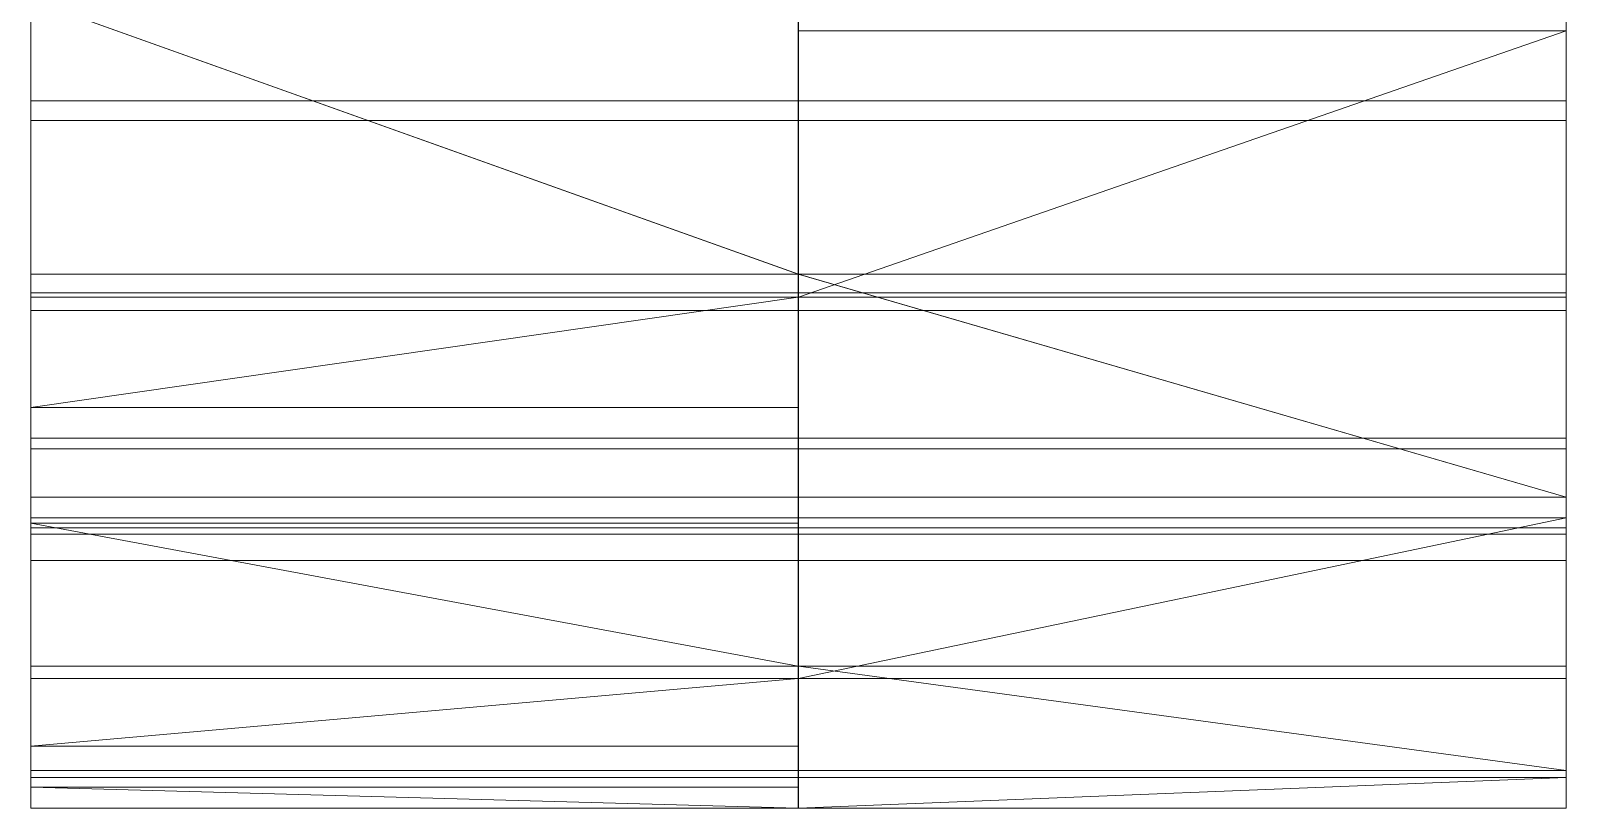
# Model space of a CAD drawing. Header units: millimetres. Extents: x -7.6 to 23.6, y 0 to 40.
# Drawn here: x -7.55 to -1.35, y 0.8 to 3.94 of the extents above; entities that cross this region are included whole.
import ezdxf

# ---------------------------------------------------------------- set-up
doc = ezdxf.new("R2010")
doc.units = ezdxf.units.MM
doc.layers.add('1', color=7, linetype='CONTINUOUS', true_color=0xffffff)

msp = doc.modelspace()

# ---------------------------------------------------------------- linework, layer by layer
at = {"layer": '1', "color": 18, "linetype": 'CONTINUOUS', "lineweight": 13}
for p, q in [((-7.55, 2.9551, -4.0371), (-7.55, 3.6558, -3.3236)), ((-4.451, 3.6558, -3.3236), (-7.55, 3.6558, -3.3236)), ((-4.451, 3.6558, -3.3236), (-4.451, 2.9551, -4.0371)), ((-4.45, 3.6558, -3.3236), (-1.35, 3.6558, -3.3236)), ((-4.45, 2.9551, -4.0371), (-4.45, 3.6558, -3.3236)), ((-1.35, 3.6558, -3.3236), (-1.35, 2.9551, -4.0371)), ((-4.451, 3.5764, 5.4442), (-7.55, 3.5764, 5.4442)), ((-7.55, 2.8629, 6.1449), (-7.55, 3.5764, 5.4442)), ((-4.451, 3.5764, 5.4442), (-4.451, 2.8629, 6.1449)), ((-4.45, 3.5764, 5.4442), (-1.35, 3.5764, 5.4442)), ((-4.45, 2.8629, 6.1449), (-4.45, 3.5764, 5.4442)), ((-1.35, 3.5764, 5.4442), (-1.35, 2.8629, 6.1449)), ((-4.451, 2.9551, -4.0371), (-7.55, 2.9551, -4.0371)), ((-4.45, 2.9551, -4.0371), (-1.35, 2.9551, -4.0371)), ((-4.451, 2.8808, -2.3976), (-7.55, 2.8808, -2.3976)), ((-7.55, 2.8808, -2.3976), (-7.55, 2.0551, -2.9618)), ((-4.451, 2.8629, 6.1449), (-7.55, 2.8629, 6.1449)), ((-4.451, 2.0551, -2.9618), (-4.451, 2.8808, -2.3976)), ((-4.45, 2.8808, -2.3976), (-1.35, 2.8808, -2.3976)), ((-4.45, 2.8808, -2.3976), (-4.45, 2.0551, -2.9618)), ((-4.45, 2.8629, 6.1449), (-1.35, 2.8629, 6.1449)), ((-1.35, 2.0551, -2.9618), (-1.35, 2.8808, -2.3976)), ((-4.451, 2.8096, 4.4911), (-7.55, 2.8096, 4.4911)), ((-7.55, 2.8096, 4.4911), (-7.55, 1.9724, 5.038)), ((-4.451, 1.9724, 5.038), (-4.451, 2.8096, 4.4911)), ((-4.45, 2.8096, 4.4911), (-1.35, 2.8096, 4.4911)), ((-4.45, 2.8096, 4.4911), (-4.45, 1.9724, 5.038)), ((-1.35, 1.9724, 5.038), (-1.35, 2.8096, 4.4911)), ((-7.55, 1.3733, -1.7154), (-7.55, 2.2937, -1.3244)), ((-4.451, 2.2937, -1.3244), (-7.55, 2.2937, -1.3244)), ((-4.451, 2.2507, 3.4207), (-7.55, 2.2507, 3.4207)), ((-7.55, 1.3234, 3.795), (-7.55, 2.2507, 3.4207)), ((-4.451, 2.2937, -1.3244), (-4.451, 1.3733, -1.7154)), ((-4.451, 2.2507, 3.4207), (-4.451, 1.3234, 3.795)), ((-4.45, 1.3733, -1.7154), (-4.45, 2.2937, -1.3244)), ((-4.45, 2.2937, -1.3244), (-1.35, 2.2937, -1.3244)), ((-4.45, 1.3234, 3.795), (-4.45, 2.2507, 3.4207)), ((-4.45, 2.2507, 3.4207), (-1.35, 2.2507, 3.4207)), ((-1.35, 2.2937, -1.3244), (-1.35, 1.3733, -1.7154)), ((-1.35, 2.2507, 3.4207), (-1.35, 1.3234, 3.795)), ((-4.451, 2.0551, -2.9618), (-7.55, 2.0551, -2.9618)), ((-4.45, 2.0551, -2.9618), (-1.35, 2.0551, -2.9618)), ((-4.451, 1.9724, 5.038), (-7.55, 1.9724, 5.038)), ((-4.451, 1.932, -0.1724), (-7.55, 1.932, -0.1724)), ((-7.55, 1.932, -0.1724), (-7.55, 0.9532, -0.3776)), ((-4.451, 0.9532, -0.3776), (-4.451, 1.932, -0.1724)), ((-4.45, 1.9724, 5.038), (-1.35, 1.9724, 5.038)), ((-4.45, 1.932, -0.1724), (-1.35, 1.932, -0.1724)), ((-4.45, 1.932, -0.1724), (-4.45, 0.9532, -0.3776)), ((-1.35, 0.9532, -0.3776), (-1.35, 1.932, -0.1724)), ((-4.451, 1.907, 2.2466), (-7.55, 1.907, 2.2466)), ((-7.55, 1.907, 2.2466), (-7.55, 0.9242, 2.4316)), ((-4.451, 0.9242, 2.4316), (-4.451, 1.907, 2.2466)), ((-4.45, 1.907, 2.2466), (-1.35, 1.907, 2.2466)), ((-4.45, 1.907, 2.2466), (-4.45, 0.9242, 2.4316)), ((-1.35, 0.9242, 2.4316), (-1.35, 1.907, 2.2466)), ((-7.55, 0.8003, 1.0348), (-7.55, 1.8003, 1.0439)), ((-4.451, 1.8003, 1.0439), (-7.55, 1.8003, 1.0439)), ((-4.451, 1.8003, 1.0439), (-4.451, 0.8003, 1.0348)), ((-4.45, 0.8003, 1.0348), (-4.45, 1.8003, 1.0439)), ((-4.45, 1.8003, 1.0439), (-1.35, 1.8003, 1.0439)), ((-1.35, 1.8003, 1.0439), (-1.35, 0.8003, 1.0348)), ((-4.451, 1.3733, -1.7154), (-7.55, 1.3733, -1.7154)), ((-4.45, 1.3733, -1.7154), (-1.35, 1.3733, -1.7154)), ((-4.451, 1.3234, 3.795), (-7.55, 1.3234, 3.795)), ((-4.45, 1.3234, 3.795), (-1.35, 1.3234, 3.795)), ((-4.451, 0.9532, -0.3776), (-7.55, 0.9532, -0.3776)), ((-4.45, 0.9532, -0.3776), (-1.35, 0.9532, -0.3776)), ((-4.451, 0.9242, 2.4316), (-7.55, 0.9242, 2.4316)), ((-4.45, 0.9242, 2.4316), (-1.35, 0.9242, 2.4316)), ((-4.451, 0.8003, 1.0348), (-7.55, 0.8003, 1.0348)), ((-4.45, 0.8003, 1.0348), (-1.35, 0.8003, 1.0348))]:
    msp.add_line(p, q, dxfattribs=at)
at = {"layer": '1', "color": 18, "linetype": 'CONTINUOUS', "lineweight": 13, "extrusion": (-1, 0, 0)}
for centre, start, end in [((-8, 1.1, 7.55), 55.65762, 66.98119), ((-8, 1.1, 4.45), 55.65762, 66.98119), ((-8, 1.1, 7.55), 303.15762, 314.48119), ((-8, 1.1, 4.45), 303.15762, 314.48119), ((-8, 1.1, 4.451), 44.48119, 55.65762), ((-8, 1.1, 1.35), 44.48119, 55.65762), ((-8, 1.1, 4.451), 314.48119, 325.65762), ((-8, 1.1, 1.35), 314.48119, 325.65762), ((-8, 1.1, 7.55), 33.15762, 44.48119), ((-8, 1.1, 4.45), 33.15762, 44.48119), ((-8, 1.1, 7.55), 325.65762, 336.98119), ((-8, 1.1, 4.45), 325.65762, 336.98119), ((-8, 1.1, 4.451), 21.98119, 33.15762), ((-8, 1.1, 1.35), 21.98119, 33.15762), ((-8, 1.1, 4.451), 336.98119, 348.15762), ((-8, 1.1, 1.35), 336.98119, 348.15762), ((-8, 1.1, 7.55), 10.65762, 21.98119), ((-8, 1.1, 4.45), 10.65762, 21.98119), ((-8, 1.1, 7.55), 348.15762, 359.48119), ((-8, 1.1, 4.45), 348.15762, 359.48119), ((-8, 1.1, 4.451), 359.48119, 10.65762), ((-8, 1.1, 1.35), 359.48119, 10.65762)]:
    msp.add_arc(centre, 7.2, start, end, dxfattribs=at)
at = {"layer": '1', "color": 18, "linetype": 'CONTINUOUS', "lineweight": 13, "extrusion": (1, 0, 0)}
for centre, start, end in [((8, 1.1, -4.45), 225.51881, 236.84238), ((8, 1.1, -1.35), 225.51881, 236.84238), ((8, 1.1, -7.55), 124.34238, 135.51881), ((8, 1.1, -4.451), 124.34238, 135.51881), ((8, 1.1, -7.55), 214.34238, 225.51881), ((8, 1.1, -4.451), 214.34238, 225.51881), ((8, 1.1, -4.45), 135.51881, 146.84238), ((8, 1.1, -1.35), 135.51881, 146.84238), ((8, 1.1, -4.45), 203.01881, 214.34238), ((8, 1.1, -1.35), 203.01881, 214.34238), ((8, 1.1, -7.55), 146.84238, 158.01881), ((8, 1.1, -4.451), 146.84238, 158.01881), ((8, 1.1, -7.55), 191.84238, 203.01881), ((8, 1.1, -4.451), 191.84238, 203.01881), ((8, 1.1, -4.45), 158.01881, 169.34238), ((8, 1.1, -1.35), 158.01881, 169.34238), ((8, 1.1, -4.45), 180.51881, 191.84238), ((8, 1.1, -1.35), 180.51881, 191.84238), ((8, 1.1, -7.55), 169.34238, 180.51881), ((8, 1.1, -4.451), 169.34238, 180.51881)]:
    msp.add_arc(centre, 6.2, start, end, dxfattribs=at)
at = {"layer": '1', "color": 18, "linetype": 'CONTINUOUS', "lineweight": 13}
for points in [[(-1.35, 11.3911, 6.2904), (-1.35, 3.5764, 5.4442), (-1.35, 6.9754, 4.9665), (-1.35, 8.6366, 5.049)], [(-1.35, 3.5764, 5.4442), (-1.35, 11.3911, 6.2904), (-1.35, 5.5756, 6.8063), (-1.35, 4.5024, 6.2192)], [(-7.55, 5.4913, 4.2155), (-7.55, 1.907, 2.2466), (-7.55, 10.695, 7.7766)], [(-7.55, 9.1466, 7.193), (-7.55, 10.695, 7.7766), (-7.55, 2.8096, 4.4911)], [(-7.55, 2.2507, 3.4207), (-7.55, 2.8096, 4.4911), (-7.55, 10.695, 7.7766), (-7.55, 1.907, 2.2466)], [(-7.55, 2.8096, 4.4911), (-7.55, 3.5764, 5.4442), (-7.55, 4.5024, 6.2192), (-7.55, 9.1466, 7.193)], [(-7.55, 5.1638, -1.7206), (-7.55, 8.0561, -5.0997), (-7.55, 6.8534, -4.993), (-7.55, 1.8003, 1.0439)], [(-1.35, 3.5764, 5.4442), (-1.35, 5.4913, 4.2155), (-1.35, 6.9754, 4.9665)], [(-7.55, 5.6793, -4.6493), (-7.55, 4.6089, -4.0904), (-7.55, 1.8003, 1.0439), (-7.55, 6.8534, -4.993)], [(-7.55, 1.907, 2.2466), (-7.55, 5.4913, 4.2155), (-7.55, 4.441, 2.9258)], [(-1.35, 4.441, 2.9258), (-1.35, 5.4913, 4.2155), (-1.35, 3.5764, 5.4442), (-1.35, 2.8096, 4.4911)], [(-7.55, 1.8003, 1.0439), (-7.55, 4.2617, -0.3232), (-7.55, 5.1638, -1.7206)], [(-7.55, 4.6089, -4.0904), (-7.55, 4.062, -4.9276), (-7.55, 2.9551, -4.0371), (-7.55, 3.6558, -3.3236)], [(-7.55, 3.6558, -3.3236), (-7.55, 2.8808, -2.3976), (-7.55, 1.8003, 1.0439), (-7.55, 4.6089, -4.0904)], [(-4.45, 4.062, -4.9276), (-4.45, 4.6089, -4.0904), (-4.45, 3.6558, -3.3236), (-4.45, 2.9551, -4.0371)], [(-1.35, 3.6558, -3.3236), (-4.45, 3.6558, -3.3236), (-4.45, 4.6089, -4.0904), (-1.35, 4.6089, -4.0904)], [(-1.35, 3.6558, -3.3236), (-1.35, 4.6089, -4.0904), (-1.35, 4.2617, -0.3232)], [(-4.451, 4.5024, 6.2192), (-7.55, 4.5024, 6.2192), (-7.55, 3.5764, 5.4442), (-4.451, 3.5764, 5.4442)], [(-4.451, 3.9382, 7.0449), (-4.451, 4.5024, 6.2192), (-4.451, 3.5764, 5.4442), (-4.451, 2.8629, 6.1449)], [(-1.35, 4.5024, 6.2192), (-1.35, 3.9382, 7.0449), (-1.35, 2.8629, 6.1449), (-1.35, 3.5764, 5.4442)], [(-7.55, 4.441, 2.9258), (-7.55, 4.0061, 1.3203), (-7.55, 1.8003, 1.0439), (-7.55, 1.907, 2.2466)], [(-1.35, 2.8096, 4.4911), (-1.35, 4.0061, 1.3203), (-1.35, 4.441, 2.9258)], [(-7.55, 4.0061, 1.3203), (-7.55, 4.2617, -0.3232), (-7.55, 1.8003, 1.0439)], [(-1.35, 4.2617, -0.3232), (-1.35, 4.0061, 1.3203), (-1.35, 2.8096, 4.4911), (-1.35, 3.6558, -3.3236)], [(-7.55, 4.062, -4.9276), (-4.45, 2.9551, -4.0371), (-4.451, 2.9551, -4.0371)], [(-4.451, 2.9551, -4.0371), (-7.55, 2.9551, -4.0371), (-7.55, 4.062, -4.9276)], [(-7.55, 4.062, -4.9276), (-4.451, 4.062, -4.9276), (-4.45, 4.062, -4.9276), (-4.45, 2.9551, -4.0371)], [(-4.451, 3.9382, 7.0449), (-4.451, 2.8629, 6.1449), (-4.45, 3.9382, 7.0449)], [(-1.35, 3.9382, 7.0449), (-4.45, 3.9382, 7.0449), (-4.451, 2.8629, 6.1449), (-4.45, 2.8629, 6.1449)], [(-4.45, 2.8629, 6.1449), (-1.35, 2.8629, 6.1449), (-1.35, 3.9382, 7.0449)], [(-4.451, 3.6558, -3.3236), (-7.55, 3.6558, -3.3236), (-7.55, 2.9551, -4.0371), (-4.451, 2.9551, -4.0371)], [(-4.451, 2.8808, -2.3976), (-7.55, 2.8808, -2.3976), (-7.55, 3.6558, -3.3236), (-4.451, 3.6558, -3.3236)], [(-4.451, 2.0551, -2.9618), (-4.451, 2.8808, -2.3976), (-4.451, 3.6558, -3.3236), (-4.451, 2.9551, -4.0371)], [(-4.45, 2.9551, -4.0371), (-4.45, 3.6558, -3.3236), (-1.35, 3.6558, -3.3236), (-1.35, 2.9551, -4.0371)], [(-1.35, 3.6558, -3.3236), (-1.35, 2.8096, 4.4911), (-1.35, 2.2937, -1.3244), (-1.35, 2.8808, -2.3976)], [(-1.35, 2.8808, -2.3976), (-1.35, 2.0551, -2.9618), (-1.35, 2.9551, -4.0371), (-1.35, 3.6558, -3.3236)], [(-7.55, 2.8096, 4.4911), (-7.55, 1.9724, 5.038), (-7.55, 2.8629, 6.1449), (-7.55, 3.5764, 5.4442)], [(-4.451, 3.5764, 5.4442), (-7.55, 3.5764, 5.4442), (-7.55, 2.8629, 6.1449), (-4.451, 2.8629, 6.1449)], [(-4.45, 1.9724, 5.038), (-4.45, 2.8096, 4.4911), (-4.45, 3.5764, 5.4442), (-4.45, 2.8629, 6.1449)], [(-4.45, 2.8629, 6.1449), (-4.45, 3.5764, 5.4442), (-1.35, 3.5764, 5.4442), (-1.35, 2.8629, 6.1449)], [(-1.35, 2.8096, 4.4911), (-1.35, 3.5764, 5.4442), (-4.45, 3.5764, 5.4442), (-4.45, 2.8096, 4.4911)], [(-4.451, 2.0551, -2.9618), (-4.451, 2.9551, -4.0371), (-4.45, 2.0551, -2.9618)], [(-1.35, 2.0551, -2.9618), (-4.451, 2.9551, -4.0371), (-4.45, 2.9551, -4.0371)], [(-1.35, 2.0551, -2.9618), (-4.45, 2.0551, -2.9618), (-4.451, 2.9551, -4.0371)], [(-4.45, 2.9551, -4.0371), (-1.35, 2.9551, -4.0371), (-1.35, 2.0551, -2.9618)], [(-7.55, 2.8808, -2.3976), (-7.55, 2.0551, -2.9618), (-7.55, 1.3733, -1.7154), (-7.55, 2.2937, -1.3244)], [(-7.55, 2.2937, -1.3244), (-7.55, 1.932, -0.1724), (-7.55, 1.8003, 1.0439), (-7.55, 2.8808, -2.3976)], [(-4.451, 2.0551, -2.9618), (-7.55, 2.0551, -2.9618), (-7.55, 2.8808, -2.3976), (-4.451, 2.8808, -2.3976)], [(-7.55, 2.417, 5.6465), (-4.45, 2.417, 5.6465), (-4.45, 2.8629, 6.1449), (-4.451, 2.8629, 6.1449)], [(-4.451, 2.8629, 6.1449), (-7.55, 2.8629, 6.1449), (-7.55, 2.417, 5.6465)], [(-4.45, 2.0551, -2.9618), (-4.45, 2.8808, -2.3976), (-4.45, 2.2937, -1.3244), (-4.45, 1.3733, -1.7154)], [(-4.45, 2.8808, -2.3976), (-4.45, 2.0551, -2.9618), (-1.35, 2.0551, -2.9618), (-1.35, 2.8808, -2.3976)], [(-1.35, 2.2937, -1.3244), (-4.45, 2.2937, -1.3244), (-4.45, 2.8808, -2.3976), (-1.35, 2.8808, -2.3976)], [(-4.451, 1.9724, 5.038), (-7.55, 1.9724, 5.038), (-7.55, 2.8096, 4.4911), (-4.451, 2.8096, 4.4911)], [(-4.451, 2.8096, 4.4911), (-7.55, 2.8096, 4.4911), (-7.55, 2.2507, 3.4207), (-4.451, 2.2507, 3.4207)], [(-4.451, 1.9724, 5.038), (-4.451, 2.8096, 4.4911), (-4.451, 2.2507, 3.4207), (-4.451, 1.3234, 3.795)], [(-4.45, 2.8096, 4.4911), (-4.45, 1.9724, 5.038), (-1.35, 1.9724, 5.038), (-1.35, 2.8096, 4.4911)], [(-1.35, 2.2937, -1.3244), (-1.35, 2.8096, 4.4911), (-1.35, 1.8003, 1.0439), (-1.35, 1.932, -0.1724)], [(-1.35, 1.8003, 1.0439), (-1.35, 2.8096, 4.4911), (-1.35, 2.2507, 3.4207), (-1.35, 1.907, 2.2466)], [(-1.35, 2.8096, 4.4911), (-1.35, 1.9724, 5.038), (-1.35, 1.3234, 3.795), (-1.35, 2.2507, 3.4207)], [(-4.45, 2.417, 5.6465), (-7.55, 2.417, 5.6465), (-7.55, 1.9724, 5.038), (-4.451, 1.9724, 5.038)], [(-4.45, 1.9724, 5.038), (-4.45, 2.417, 5.6465), (-4.451, 1.9724, 5.038)], [(-4.451, 2.2937, -1.3244), (-7.55, 2.2937, -1.3244), (-7.55, 1.3733, -1.7154), (-4.451, 1.3733, -1.7154)], [(-4.451, 1.932, -0.1724), (-7.55, 1.932, -0.1724), (-7.55, 2.2937, -1.3244), (-4.451, 2.2937, -1.3244)], [(-7.55, 1.907, 2.2466), (-7.55, 0.9242, 2.4316), (-7.55, 1.3234, 3.795), (-7.55, 2.2507, 3.4207)], [(-4.451, 2.2507, 3.4207), (-7.55, 2.2507, 3.4207), (-7.55, 1.3234, 3.795), (-4.451, 1.3234, 3.795)], [(-4.451, 0.9532, -0.3776), (-4.451, 1.932, -0.1724), (-4.451, 2.2937, -1.3244), (-4.451, 1.3733, -1.7154)], [(-4.45, 1.3733, -1.7154), (-4.45, 2.2937, -1.3244), (-1.35, 2.2937, -1.3244), (-1.35, 1.3733, -1.7154)], [(-4.45, 0.9242, 2.4316), (-4.45, 1.907, 2.2466), (-4.45, 2.2507, 3.4207), (-4.45, 1.3234, 3.795)], [(-1.35, 2.2507, 3.4207), (-4.45, 2.2507, 3.4207), (-4.45, 1.907, 2.2466), (-1.35, 1.907, 2.2466)], [(-4.45, 1.3234, 3.795), (-4.45, 2.2507, 3.4207), (-1.35, 2.2507, 3.4207), (-1.35, 1.3234, 3.795)], [(-1.35, 1.932, -0.1724), (-1.35, 0.9532, -0.3776), (-1.35, 1.3733, -1.7154), (-1.35, 2.2937, -1.3244)], [(-4.45, 1.9508, -2.8048), (-7.55, 1.9508, -2.8048), (-7.55, 2.0551, -2.9618), (-4.451, 2.0551, -2.9618)], [(-4.45, 2.0551, -2.9618), (-4.45, 1.9508, -2.8048), (-4.451, 2.0551, -2.9618)], [(-7.55, 1.9508, -2.8048), (-4.45, 1.9508, -2.8048), (-4.45, 1.3733, -1.7154), (-4.451, 1.3733, -1.7154)], [(-4.451, 1.3733, -1.7154), (-7.55, 1.3733, -1.7154), (-7.55, 1.9508, -2.8048)], [(-7.55, 1.932, -0.1724), (-7.55, 0.9532, -0.3776), (-7.55, 0.8003, 1.0348), (-7.55, 1.8003, 1.0439)], [(-4.451, 0.9532, -0.3776), (-7.55, 0.9532, -0.3776), (-7.55, 1.932, -0.1724), (-4.451, 1.932, -0.1724)], [(-4.451, 1.9724, 5.038), (-4.451, 1.3234, 3.795), (-4.45, 1.9724, 5.038)], [(-1.35, 1.9724, 5.038), (-4.45, 1.9724, 5.038), (-4.451, 1.3234, 3.795), (-4.45, 1.3234, 3.795)], [(-4.45, 1.3234, 3.795), (-1.35, 1.3234, 3.795), (-1.35, 1.9724, 5.038)], [(-4.45, 0.9532, -0.3776), (-4.45, 1.932, -0.1724), (-4.45, 1.8003, 1.0439), (-4.45, 0.8003, 1.0348)], [(-4.45, 1.932, -0.1724), (-4.45, 0.9532, -0.3776), (-1.35, 0.9532, -0.3776), (-1.35, 1.932, -0.1724)], [(-1.35, 1.8003, 1.0439), (-4.45, 1.8003, 1.0439), (-4.45, 1.932, -0.1724), (-1.35, 1.932, -0.1724)], [(-4.451, 0.9242, 2.4316), (-7.55, 0.9242, 2.4316), (-7.55, 1.907, 2.2466), (-4.451, 1.907, 2.2466)], [(-4.451, 1.907, 2.2466), (-7.55, 1.907, 2.2466), (-7.55, 1.8003, 1.0439), (-4.451, 1.8003, 1.0439)], [(-4.451, 0.9242, 2.4316), (-4.451, 1.907, 2.2466), (-4.451, 1.8003, 1.0439), (-4.451, 0.8003, 1.0348)], [(-4.45, 1.907, 2.2466), (-4.45, 0.9242, 2.4316), (-1.35, 0.9242, 2.4316), (-1.35, 1.907, 2.2466)], [(-1.35, 1.907, 2.2466), (-1.35, 0.9242, 2.4316), (-1.35, 0.8003, 1.0348), (-1.35, 1.8003, 1.0439)], [(-4.451, 1.8003, 1.0439), (-7.55, 1.8003, 1.0439), (-7.55, 0.8003, 1.0348), (-4.451, 0.8003, 1.0348)], [(-4.45, 0.8003, 1.0348), (-4.45, 1.8003, 1.0439), (-1.35, 1.8003, 1.0439), (-1.35, 0.8003, 1.0348)], [(-4.451, 0.9532, -0.3776), (-4.451, 1.3733, -1.7154), (-4.45, 0.9532, -0.3776)], [(-1.35, 0.9532, -0.3776), (-4.45, 0.9532, -0.3776), (-4.451, 1.3733, -1.7154), (-4.45, 1.3733, -1.7154)], [(-4.45, 1.3733, -1.7154), (-1.35, 1.3733, -1.7154), (-1.35, 0.9532, -0.3776)], [(-7.55, 1.0505, 2.9826), (-4.45, 1.0505, 2.9826), (-4.45, 1.3234, 3.795), (-4.451, 1.3234, 3.795)], [(-4.451, 1.3234, 3.795), (-7.55, 1.3234, 3.795), (-7.55, 1.0505, 2.9826)], [(-4.45, 1.0505, 2.9826), (-7.55, 1.0505, 2.9826), (-7.55, 0.9242, 2.4316), (-4.451, 0.9242, 2.4316)], [(-4.45, 0.9242, 2.4316), (-4.45, 1.0505, 2.9826), (-4.451, 0.9242, 2.4316)], [(-4.45, 0.8856, -0.0068), (-7.55, 0.8856, -0.0068), (-7.55, 0.9532, -0.3776), (-4.451, 0.9532, -0.3776)], [(-4.45, 0.9532, -0.3776), (-4.45, 0.8856, -0.0068), (-4.451, 0.9532, -0.3776)], [(-7.55, 0.8856, -0.0068), (-4.45, 0.8856, -0.0068), (-4.45, 0.8003, 1.0348), (-4.451, 0.8003, 1.0348)], [(-4.451, 0.8003, 1.0348), (-7.55, 0.8003, 1.0348), (-7.55, 0.8856, -0.0068)], [(-4.451, 0.9242, 2.4316), (-4.451, 0.8003, 1.0348), (-4.45, 0.9242, 2.4316)], [(-1.35, 0.9242, 2.4316), (-4.45, 0.9242, 2.4316), (-4.451, 0.8003, 1.0348), (-4.45, 0.8003, 1.0348)], [(-4.45, 0.8003, 1.0348), (-1.35, 0.8003, 1.0348), (-1.35, 0.9242, 2.4316)]]:
    msp.add_3dface(points, dxfattribs=at)

doc.saveas('drawing.dxf')
